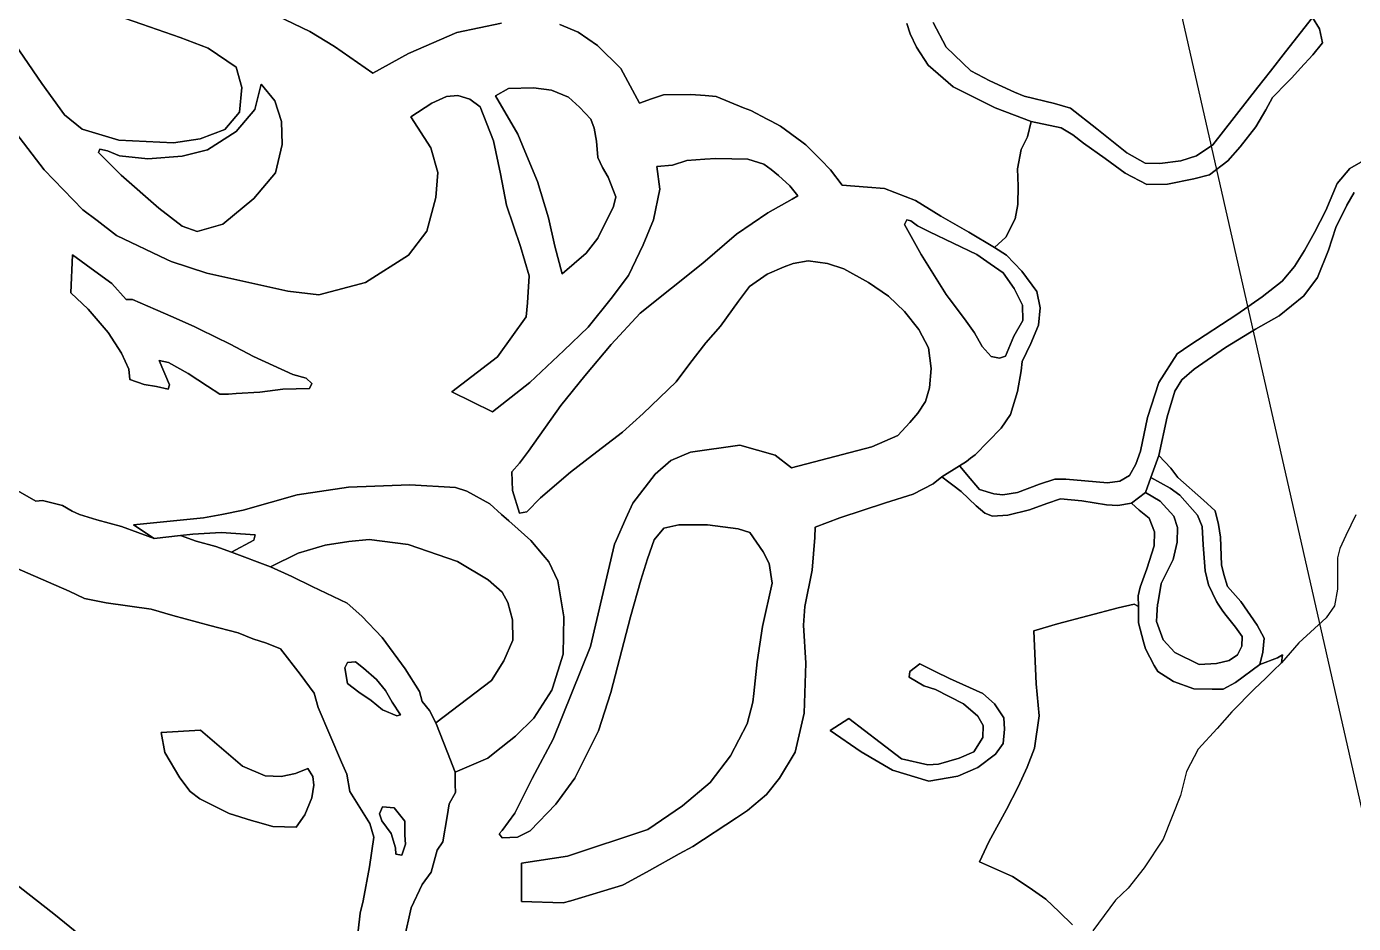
# Model space of a CAD drawing. Header units: inches. Extents: x 288635 to 1232953, y 676945 to 1655780.
# Drawn here: x 461510 to 484192, y 1046523 to 1061846 of the extents above; entities that cross this region are included whole.
import ezdxf

# ---------------------------------------------------------------- set-up
doc = ezdxf.new("R2010")
doc.units = ezdxf.units.IN
doc.header["$MEASUREMENT"] = 0
doc.layers.add('Images', color=7, linetype='Continuous')
picture_1 = doc.add_image_def('image10.jpg', size_in_pixel=(2573, 3746))
picture_2 = doc.add_image_def('image11.jpg', size_in_pixel=(2580, 3737))

msp = doc.modelspace()

# ---------------------------------------------------------------- linework, layer by layer
at = {"color": 1}
for points in [[(460376.0495, 1062911.4652), (461771.8045, 1060873.2162), (462157.8853, 1060334.7352), (462457.6059, 1060090.8947), (463087.5271, 1059902.9343), (464022.249, 1059857.2142), (464479.4499, 1059928.3344), (464901.0908, 1060085.8147), (465150.0113, 1060385.5353), (465190.6513, 1060802.0961), (465094.1311, 1061152.6168), (464616.6102, 1061477.7375), (464134.0092, 1061660.6178), (463483.054, 1061884.5132), (462902.8435, 1062084.0761), (462538.886, 1062209.2589), (461599.0842, 1062620.7397), (460984.4029, 1062930.6204), (460496.722, 1063240.501), (460227.4814, 1063489.4215), (460059.8411, 1063626.5818), (459932.8408, 1063677.3819), (459882.0407, 1063580.8617), (460376.0495, 1062911.4652)], [(464479.4499, 1059928.3344), (464022.249, 1059857.2142), (463087.5271, 1059902.9343), (462457.6059, 1060090.8947), (462157.8853, 1060334.7352), (461771.8045, 1060873.2162), (460376.0495, 1062911.4652), (459882.0407, 1063580.8617), (459932.8408, 1063677.3819), (460059.8411, 1063626.5818), (460227.4814, 1063489.4215), (460496.722, 1063240.501), (460984.4029, 1062930.6204), (461599.0842, 1062620.7397), (462538.886, 1062209.2589), (462902.8435, 1062084.0761), (463483.054, 1061884.5132), (464134.0092, 1061660.6178), (464616.6102, 1061477.7375), (465094.1311, 1061152.6168), (465190.6513, 1060802.0961), (465150.0113, 1060385.5353), (464901.0908, 1060085.8147), (464479.4499, 1059928.3344)], [(465091.8028, 1060050.2546), (464604.1218, 1059740.374), (464167.241, 1059628.6138), (463583.0398, 1059587.9737), (463100.4388, 1059638.7738), (462892.1584, 1059720.0539), (462765.1582, 1059750.534), (462739.7581, 1059694.6539), (463125.8389, 1059308.5731), (463771.0002, 1058744.692), (464167.241, 1058434.8114), (464426.3215, 1058343.3712), (464863.2024, 1058470.3714), (465396.6034, 1058907.2523), (465767.4442, 1059349.2132), (465879.2044, 1059831.8142), (465869.0444, 1060222.9749), (465752.2041, 1060578.5757), (465518.5237, 1060863.0562), (465411.8435, 1060431.2554), (465091.8028, 1060050.2546)], [(465879.2044, 1059831.8142), (465767.4442, 1059349.2132), (465396.6034, 1058907.2523), (464863.2024, 1058470.3714), (464426.3215, 1058343.3712), (464167.241, 1058434.8114), (463771.0002, 1058744.692), (463125.8389, 1059308.5731), (462739.7581, 1059694.6539), (462765.1582, 1059750.534), (462892.1584, 1059720.0539), (463100.4388, 1059638.7738), (463583.0398, 1059587.9737), (464167.241, 1059628.6138), (464604.1218, 1059740.374), (465091.8028, 1060050.2546), (465411.8435, 1060431.2554), (465518.5237, 1060863.0562), (465752.2041, 1060578.5757), (465869.0444, 1060222.9749), (465879.2044, 1059831.8142)], [(469747.1121, 1060787.9448), (469524.8617, 1060660.9445), (469905.8624, 1060006.8932), (470028.1219, 1059713.9317), (470242.4131, 1059200.4416), (470432.9135, 1058578.1404), (470540.8637, 1058095.5394), (470667.8639, 1057619.2885), (471074.2648, 1057974.8892), (471277.4652, 1058228.8897), (471544.1657, 1058768.6408), (471582.2658, 1058933.7411), (471448.9155, 1059270.2918), (471353.6653, 1059435.3921), (471277.4652, 1059606.8424), (471252.0651, 1059886.243), (471213.965, 1060108.4934), (471156.8149, 1060260.8937), (470959.9645, 1060470.4442), (470775.8142, 1060641.8945), (470483.7136, 1060756.1947), (470172.5629, 1060800.6448), (469747.1121, 1060787.9448)], [(471074.2648, 1057974.8892), (470667.8639, 1057619.2885), (470540.8637, 1058095.5394), (470432.9135, 1058578.1404), (470242.4131, 1059200.4416), (470028.1219, 1059713.9317), (469905.8624, 1060006.8932), (469524.8617, 1060660.9445), (469747.1121, 1060787.9448), (470172.5629, 1060800.6448), (470483.7136, 1060756.1947), (470775.8142, 1060641.8945), (470959.9645, 1060470.4442), (471156.8149, 1060260.8937), (471213.965, 1060108.4934), (471252.0651, 1059886.243), (471277.4652, 1059606.8424), (471353.6653, 1059435.3921), (471448.9155, 1059270.2918), (471582.2658, 1058933.7411), (471544.1657, 1058768.6408), (471277.4652, 1058228.8897), (471074.2648, 1057974.8892)], [(476799.6937, 1057948.7386), (477231.4946, 1057268.0172), (477283.001, 1057198.7178), (477283.0296, 1057198.6793), (477541.5949, 1056849.8844), (477714.0956, 1056612.6959), (477846.1758, 1056379.0154), (477998.5761, 1056211.3751), (478140.8164, 1056180.895), (478242.4166, 1056216.4551), (478384.6569, 1056556.8158), (478537.0572, 1056820.9763), (478531.9772, 1057085.1369), (478389.7369, 1057369.6174), (478201.7765, 1057638.858), (477980.3275, 1057792.3624), (477754.7356, 1057948.7386), (476941.934, 1058339.8994), (476738.7336, 1058441.4996), (476626.9734, 1058527.8597), (476555.8532, 1058543.0998), (476515.2132, 1058461.8196), (476799.6937, 1057948.7386)], [(478242.4166, 1056216.4551), (478140.8164, 1056180.895), (477998.5761, 1056211.3751), (477846.1758, 1056379.0154), (477714.0956, 1056612.6959), (477541.5949, 1056849.8844), (477283.0296, 1057198.6793), (477283.001, 1057198.7178), (477231.4946, 1057268.0172), (476799.6937, 1057948.7386), (476515.2132, 1058461.8196), (476555.8532, 1058543.0998), (476626.9734, 1058527.8597), (476738.7336, 1058441.4996), (476941.934, 1058339.8994), (477754.7356, 1057948.7386), (477980.3275, 1057792.3624), (478201.7765, 1057638.858), (478389.7369, 1057369.6174), (478531.9772, 1057085.1369), (478537.0572, 1056820.9763), (478384.6569, 1056556.8158), (478242.4166, 1056216.4551)], [(462966.4228, 1057455.9223), (463211.7449, 1057183.8401), (463323.5052, 1057183.8401), (463714.6659, 1057011.1198), (464017.0139, 1056878.2699), (464385.2273, 1056716.4792), (464475.1155, 1056672.6682), (464989.7485, 1056421.8386), (465389.5876, 1056211.3198), (466060.149, 1055901.4392), (466288.7494, 1055840.4791), (466385.2696, 1055749.0389), (466344.6295, 1055662.6787), (465888.2517, 1055648.205), (465498.8766, 1055601.008), (465095.0529, 1055578.5569), (464962.7609, 1055567.9736), (464811.9481, 1055562.6819), (464600.281, 1055700.2655), (464269.5512, 1055917.2243), (463938.8214, 1056107.7247), (463774.7794, 1056139.4747), (463951.9447, 1055723.6388), (463931.6247, 1055652.5187), (463728.4243, 1055698.2388), (463520.1439, 1055728.7189), (463276.3034, 1055815.079), (463255.9833, 1055992.8794), (463134.0631, 1056267.1999), (462905.4626, 1056617.7206), (462565.102, 1057019.0414), (462265.3814, 1057298.442), (462295.8614, 1057943.6033), (462678.2626, 1057665.4933), (462966.4228, 1057455.9223)], [(463728.4243, 1055698.2388), (463931.6247, 1055652.5187), (463951.9447, 1055723.6388), (463774.7794, 1056139.4747), (463938.8214, 1056107.7247), (464269.5512, 1055917.2243), (464600.281, 1055700.2655), (464811.9481, 1055562.6819), (464962.7609, 1055567.9736), (465095.0529, 1055578.5569), (465498.8766, 1055601.008), (465888.2517, 1055648.205), (466344.6295, 1055662.6787), (466385.2696, 1055749.0389), (466288.7494, 1055840.4791), (466060.149, 1055901.4392), (465389.5876, 1056211.3198), (464989.7485, 1056421.8386), (464475.1155, 1056672.6682), (464385.2273, 1056716.4792), (464017.0139, 1056878.2699), (463714.6659, 1057011.1198), (463323.5052, 1057183.8401), (463211.7449, 1057183.8401), (462966.4228, 1057455.9223), (462678.2626, 1057665.4933), (462295.8614, 1057943.6033), (462265.3814, 1057298.442), (462565.102, 1057019.0414), (462905.4626, 1056617.7206), (463134.0631, 1056267.1999), (463255.9833, 1055992.8794), (463276.3034, 1055815.079), (463520.1439, 1055728.7189), (463728.4243, 1055698.2388)], [(482643.9688, 1051156.8216), (482592.8396, 1050946.7998), (482175.1799, 1050638.152), (481963.0431, 1050527.3342), (481776.776, 1050523.1009), (481463.5087, 1050531.5676), (481116.3747, 1050658.5678), (481036.2926, 1050708.6191), (480845.4408, 1050827.9015), (480786.4932, 1050927.6589), (480638.0071, 1051213.1356), (480601.981, 1051335.224), (480515.2402, 1051657.6365), (480515.2402, 1051937.037), (480508.777, 1052119.9069), (480543.1729, 1052268.0738), (480656.944, 1052580.2828), (480783.9442, 1052974.5128), (480789.2359, 1053215.2841), (480699.2774, 1053448.1179), (480527.2979, 1053585.7015), (480399.0322, 1053702.627), (480637.7927, 1053885.5074), (480887.1319, 1053736.5143), (481119.9657, 1053482.5138), (481183.4658, 1053286.7217), (481178.1742, 1053038.0129), (481112.0282, 1052741.679), (480905.6528, 1052331.574), (480844.7985, 1051982.3233), (480844.6158, 1051979.3745), (480832.5905, 1051785.252), (480826.2776, 1051683.3435), (480937.4029, 1051365.8429), (481138.4866, 1051148.8841), (481556.5291, 1050947.8004), (481847.5713, 1050961.0296), (482067.1759, 1051013.9463), (482210.0512, 1051109.1965), (482284.1347, 1051257.3635), (482289.4264, 1051426.6972), (482175.6553, 1051582.8016), (482014.4813, 1051785.252), (481958.6966, 1051855.323), (481877.9647, 1051979.3745), (481850.2172, 1052022.0109), (481712.6336, 1052307.7614), (481657.071, 1052548.5327), (481622.6751, 1052990.3878), (481606.8, 1053302.5967), (481524.779, 1053495.743), (481225.7993, 1053837.0562), (481059.1114, 1053958.7647), (480730.369, 1054140.6064), (480866.3932, 1054515.4287), (481072.3406, 1054302.7237), (481188.7575, 1054138.6818), (481627.9667, 1053755.0352), (481826.4046, 1053569.8265), (481884.6131, 1053339.6385), (481916.3631, 1053122.6797), (481937.5299, 1052651.7204), (481977.2174, 1052482.3868), (482040.6217, 1052279.5773), (482265.6138, 1052022.0109), (482543.4269, 1051619.8434), (482662.4896, 1051394.9471), (482643.9688, 1051156.8216)], [(481847.5713, 1050961.0296), (481556.5291, 1050947.8004), (481138.4866, 1051148.8841), (480937.4029, 1051365.8429), (480826.2776, 1051683.3435), (480832.5905, 1051785.252), (480844.6158, 1051979.3745), (480844.7985, 1051982.3233), (480905.6528, 1052331.574), (481112.0282, 1052741.679), (481178.1742, 1053038.0129), (481183.4658, 1053286.7217), (481119.9657, 1053482.5138), (480887.1319, 1053736.5143), (480637.7927, 1053885.5074), (480730.369, 1054140.6064), (481059.1114, 1053958.7647), (481225.7993, 1053837.0562), (481524.779, 1053495.743), (481606.8, 1053302.5967), (481622.6751, 1052990.3878), (481657.071, 1052548.5327), (481712.6336, 1052307.7614), (481850.2172, 1052022.0109), (481877.9647, 1051979.3745), (481958.6966, 1051855.323), (482014.4813, 1051785.252), (482175.6553, 1051582.8016), (482289.4264, 1051426.6972), (482284.1347, 1051257.3635), (482210.0512, 1051109.1965), (482067.1759, 1051013.9463), (481847.5713, 1050961.0296)], [(469913.7953, 1053257.4747), (470132.2357, 1053064.4343), (470342.3196, 1052812.3336), (470437.0364, 1052698.6735), (470589.4367, 1052373.5529), (470696.1169, 1051758.8717), (470680.8768, 1051123.8704), (470498.5554, 1050543.3205), (470487.8365, 1050509.1892), (470183.0358, 1050031.6682), (469868.0752, 1049721.7876), (469515.6447, 1049441.359), (469395.6343, 1049345.8668), (468836.8332, 1049107.1064), (468705.9511, 1049441.359), (468506.6325, 1049950.3881), (469456.5944, 1050671.7495), (469669.9548, 1051007.0302), (469822.3551, 1051362.6309), (469817.2751, 1051708.0716), (469735.995, 1052007.7922), (469639.4748, 1052180.5125), (469400.7143, 1052393.8729), (468877.4732, 1052703.7536), (468034.1915, 1052998.3941), (467368.7102, 1053079.6743), (467018.1895, 1053049.1943), (466611.7887, 1052983.1541), (466154.5878, 1052845.9938), (465682.1468, 1052617.3934), (465011.5855, 1052866.3139), (465397.6663, 1053069.5143), (465417.9863, 1053160.9545), (464833.7851, 1053201.5946), (464351.1842, 1053171.1145), (464140.843, 1053149.0239), (463693.9055, 1053102.0854), (463340.2622, 1053333.6748), (464534.0645, 1053450.5151), (464849.6146, 1053511.7412), (465214.7859, 1053582.5953), (466134.2677, 1053846.7558), (467013.1095, 1053973.7561), (468059.5916, 1054014.3962), (468841.9132, 1053968.6761), (469034.9536, 1053907.716), (469426.1143, 1053689.2755), (469626.6237, 1053511.7412), (469753.3819, 1053399.5074), (469913.7953, 1053257.4747)], [(465397.6663, 1053069.5143), (465011.5855, 1052866.3139), (464745.5427, 1052962.6765), (464411.1087, 1053051.5767), (464140.843, 1053149.0239), (464351.1842, 1053171.1145), (464833.7851, 1053201.5946), (465417.9863, 1053160.9545), (465397.6663, 1053069.5143)], [(469456.5944, 1050671.7495), (468506.6325, 1049950.3881), (468395.7417, 1050159.5693), (468275.0914, 1050311.9696), (468224.2913, 1050483.4199), (467982.9908, 1050870.7707), (467589.2901, 1051410.5218), (467240.0394, 1051772.4725), (466992.3889, 1051994.7229), (466392.3127, 1052276.8752), (466045.1786, 1052450.4422), (465682.1468, 1052617.3934), (466154.5878, 1052845.9938), (466611.7887, 1052983.1541), (467018.1895, 1053049.1943), (467368.7102, 1053079.6743), (468034.1915, 1052998.3941), (468877.4732, 1052703.7536), (469400.7143, 1052393.8729), (469639.4748, 1052180.5125), (469735.995, 1052007.7922), (469817.2751, 1051708.0716), (469822.3551, 1051362.6309), (469669.9548, 1051007.0302), (469456.5944, 1050671.7495)], [(467592.557, 1050172.6234), (467841.4775, 1050071.0232), (467902.4376, 1050086.2632), (467760.1973, 1050304.7036), (467643.3571, 1050502.824), (467490.9568, 1050690.7844), (467267.4363, 1050883.8248), (467130.276, 1050990.505), (466993.1158, 1050980.345), (466952.4757, 1050888.9048), (466998.1958, 1050619.6643), (467191.2362, 1050472.344), (467399.5166, 1050330.1037), (467592.557, 1050172.6234)], [(467902.4376, 1050086.2632), (467841.4775, 1050071.0232), (467592.557, 1050172.6234), (467399.5166, 1050330.1037), (467191.2362, 1050472.344), (466998.1958, 1050619.6643), (466952.4757, 1050888.9048), (466993.1158, 1050980.345), (467130.276, 1050990.505), (467267.4363, 1050883.8248), (467490.9568, 1050690.7844), (467643.3571, 1050502.824), (467760.1973, 1050304.7036), (467902.4376, 1050086.2632)], [(478071.5353, 1049412.6146), (477771.8147, 1049189.0941), (477431.454, 1049036.6938), (476933.613, 1048955.4137), (476313.8517, 1049143.374), (475775.3707, 1049453.2547), (475247.0496, 1049819.0154), (475567.0902, 1050022.2158), (476098.9228, 1049616.5808), (476466.252, 1049336.4144), (476918.373, 1049229.7342), (477096.1733, 1049244.9742), (477451.774, 1049346.5744), (477700.6945, 1049453.2547), (477858.1748, 1049702.1752), (477863.2548, 1049905.3756), (477771.8147, 1050062.8559), (477522.8942, 1050276.2163), (477045.3732, 1050520.0568), (476847.2528, 1050581.0169), (476598.3323, 1050728.3372), (476611.1258, 1050825.9922), (476781.2127, 1050956.9377), (477041.3939, 1050826.8471), (477289.0895, 1050705.9429), (477858.1748, 1050448.9367), (478056.2952, 1050276.2163), (478213.7755, 1050037.4558), (478223.9356, 1049844.4154), (478203.6155, 1049595.4949), (478071.5353, 1049412.6146)], [(477041.3939, 1050826.8471), (476781.2127, 1050956.9377), (476611.1258, 1050825.9922), (476598.3323, 1050728.3372), (476847.2528, 1050581.0169), (477045.3732, 1050520.0568), (477522.8942, 1050276.2163), (477771.8147, 1050062.8559), (477863.2548, 1049905.3756), (477858.1748, 1049702.1752), (477700.6945, 1049453.2547), (477451.774, 1049346.5744), (477096.1733, 1049244.9742), (476918.373, 1049229.7342), (476466.252, 1049336.4144), (476098.9228, 1049616.5808), (475567.0902, 1050022.2158), (475247.0496, 1049819.0154), (475775.3707, 1049453.2547), (476313.8517, 1049143.374), (476933.613, 1048955.4137), (477431.454, 1049036.6938), (477771.8147, 1049189.0941), (478071.5353, 1049412.6146), (478203.6155, 1049595.4949), (478223.9356, 1049844.4154), (478213.7755, 1050037.4558), (478056.2952, 1050276.2163), (477858.1748, 1050448.9367), (477289.0895, 1050705.9429), (477041.3939, 1050826.8471)], [(465591.3522, 1049045.3684), (465860.5928, 1049035.2083), (466109.5133, 1049086.0084), (466317.7937, 1049172.3686), (466404.1539, 1049035.2083), (466419.3939, 1048882.808), (466388.9138, 1048669.4476), (466266.9936, 1048379.887), (466119.6733, 1048166.5266), (465718.3525, 1048181.7666), (465414.9492, 1048266.0453), (465352.5918, 1048283.3668), (464971.591, 1048400.2071), (464473.75, 1048649.1276), (464306.1097, 1048776.1278), (464128.3093, 1049009.8083), (463874.3088, 1049441.6092), (463813.3487, 1049787.0499), (464483.91, 1049822.6099), (465200.1915, 1049207.9287), (465591.3522, 1049045.3684)], [(465718.3525, 1048181.7666), (466119.6733, 1048166.5266), (466266.9936, 1048379.887), (466388.9138, 1048669.4476), (466419.3939, 1048882.808), (466404.1539, 1049035.2083), (466317.7937, 1049172.3686), (466109.5133, 1049086.0084), (465860.5928, 1049035.2083), (465591.3522, 1049045.3684), (465200.1915, 1049207.9287), (464483.91, 1049822.6099), (463813.3487, 1049787.0499), (463874.3088, 1049441.6092), (464128.3093, 1049009.8083), (464306.1097, 1048776.1278), (464473.75, 1048649.1276), (464971.591, 1048400.2071), (465352.5918, 1048283.3668), (465414.9492, 1048266.0453), (465718.3525, 1048181.7666)], [(467821.1574, 1047703.7384), (467922.7576, 1047688.4984), (467988.7978, 1047876.4588), (467978.6377, 1048028.8591), (467978.6377, 1048272.6996), (467795.7574, 1048496.22), (467592.557, 1048516.5401), (467541.7569, 1048394.6198), (467582.397, 1048277.7796), (467739.8773, 1048059.3392), (467817.5426, 1047816.5226), (467821.1574, 1047703.7384)], [(467988.7978, 1047876.4588), (467922.7576, 1047688.4984), (467821.1574, 1047703.7384), (467817.5426, 1047816.5226), (467739.8773, 1048059.3392), (467582.397, 1048277.7796), (467541.7569, 1048394.6198), (467592.557, 1048516.5401), (467795.7574, 1048496.22), (467978.6377, 1048272.6996), (467978.6377, 1048028.8591), (467988.7978, 1047876.4588)], [(462174.5528, 1045757.8832), (461890.0722, 1045580.0828), (461681.7918, 1045732.4831), (461389.8834, 1045971.55), (461034.6398, 1046236.7079), (460900.5362, 1046336.8043), (460659.173, 1046516.9606), (460586.9967, 1046556.1856), (460620.8453, 1046808.4038), (460627.6368, 1047003.2265), (460602.2367, 1047328.3472), (460576.8367, 1047597.5877), (460551.4366, 1047760.148), (460544.6633, 1047844.3915), (460673.7802, 1047736.4413), (461015.8896, 1047461.5178), (461267.4, 1047240.004), (461978.6014, 1046687.5529), (462339.3231, 1046390.488), (462596.1936, 1046128.7239), (462433.6333, 1045950.9236), (462174.5528, 1045757.8832)]]:
    msp.add_lwpolyline(points, close=True, dxfattribs=at)
for points in [[(465795.2256, 1062026.7288), (466349.6557, 1061763.6574), (466776.3765, 1061504.5768), (467431.5024, 1061052.0912), (468041.1036, 1061387.3719), (468864.0652, 1061742.9726), (469626.0667, 1061905.5329)], [(469626.0667, 1061905.5329), (468864.0652, 1061742.9726), (468041.1036, 1061387.3719), (467431.5024, 1061052.0912), (466776.3765, 1061504.5768), (466349.6557, 1061763.6574), (465795.2256, 1062026.7288)], [(477007.8939, 1061913.067), (477230.1443, 1061495.0245), (477653.4785, 1061087.5653), (477976.2708, 1060918.2316), (478399.605, 1060722.4396), (478563.647, 1060653.6478), (479082.2314, 1060531.9392), (479357.3986, 1060452.564), (479807.1912, 1060098.0217), (480315.1922, 1059690.5625), (480632.6928, 1059510.6455), (480632.6928, 1059510.6455), (480881.4016, 1059505.3538), (481241.2357, 1059552.9789), (481505.8196, 1059637.6457), (481786.2785, 1059822.8545), (482555.9926, 1060807.7061), (482773.6512, 1061086.201), (483029.7889, 1061413.9299), (483490.1985, 1062003.0255), (483611.9071, 1061807.2334), (483664.8239, 1061569.1079), (483495.4902, 1061362.7325), (483287.4868, 1061136.3759), (483135.6562, 1060971.1484), (483061.9399, 1060895.0541), (482807.5722, 1060632.4811), (482696.4469, 1060420.814), (482521.8216, 1060135.0634), (482257.2377, 1059791.1044), (482045.5706, 1059552.9789), (481728.07, 1059314.8534), (481463.4861, 1059246.0616), (481013.6936, 1059150.8114), (480659.1512, 1059145.5198), (480288.7338, 1059341.3118), (479950.0664, 1059590.0207), (479574.3574, 1059854.6045), (479394.4403, 1059997.4798), (479193.3566, 1060113.8967), (478680.0639, 1060225.0219), (478394.8681, 1060333.1996), (478066.2293, 1060457.8557), (477690.335, 1060645.8029), (477346.5612, 1060817.6898), (476923.2271, 1061188.1072), (476722.1433, 1061495.0245), (476616.3098, 1061722.5666), (476558.0327, 1061897.3979)], [(484554.4805, 1059666.559), (484127.7597, 1059422.7185), (483914.3993, 1059163.638), (483721.3589, 1058701.357), (483523.2385, 1058325.4363), (483355.5981, 1058020.6357), (483182.8778, 1057746.3151), (482974.5974, 1057497.3946), (482629.1567, 1057228.1541), (482197.3558, 1056928.4335), (481394.7142, 1056400.1124), (481176.2738, 1056252.7921), (480866.3932, 1055765.1112), (480668.2728, 1055165.67), (480551.4325, 1054591.6288), (480470.1524, 1054368.1084), (480363.4722, 1054175.068), (480195.8318, 1054078.5478), (479987.5514, 1054048.0677), (479601.4706, 1054083.6278), (479276.35, 1054114.1079), (479088.3896, 1054114.1079), (478824.2291, 1054027.7477), (478448.3083, 1053885.5074), (478199.3878, 1053844.8673), (478041.9075, 1053860.1074), (477798.067, 1053936.3075), (477575.7085, 1054199.0949), (477495.3117, 1054294.1093), (477462.7864, 1054332.5483), (477457.0028, 1054341.963), (477574.1027, 1054415.2794), (477647.4391, 1054469.7836), (477725.3665, 1054527.6999), (478169.8674, 1054982.7841), (478328.6177, 1055215.6179), (478450.3262, 1055612.4937), (478513.8264, 1055961.7444), (478529.7014, 1056125.7864), (478677.8684, 1056432.7037), (478810.1603, 1056744.9126), (478836.6187, 1057041.2466), (478778.4102, 1057321.7055), (478524.4097, 1057665.6645), (478259.8259, 1057940.8317), (478052.8207, 1058071.8477), (478246.6226, 1058244.7044), (478410.6646, 1058562.205), (478452.998, 1058805.6222), (478458.2897, 1059117.8311), (478447.7064, 1059414.1651), (478511.2065, 1059747.5407), (478617.04, 1059959.2078), (478680.0639, 1060225.0219), (479193.3566, 1060113.8967), (479394.4403, 1059997.4798), (479574.3574, 1059854.6045), (479950.0664, 1059590.0207), (480288.7338, 1059341.3118), (480659.1512, 1059145.5198), (481013.6936, 1059150.8114), (481463.4861, 1059246.0616), (481728.07, 1059314.8534), (482045.5706, 1059552.9789), (482257.2377, 1059791.1044), (482521.8216, 1060135.0634), (482696.4469, 1060420.814), (482807.5722, 1060632.4811), (483061.9399, 1060895.0541), (483135.6562, 1060971.1484), (483287.4868, 1061136.3759), (483495.4902, 1061362.7325), (483664.8239, 1061569.1079), (483611.9071, 1061807.2334), (483490.1985, 1062003.0255), (483029.7889, 1061413.9299), (482773.6512, 1061086.201), (482555.9926, 1060807.7061), (481786.2785, 1059822.8545), (481505.8196, 1059637.6457), (481241.2357, 1059552.9789), (480881.4016, 1059505.3538), (480632.6928, 1059510.6455), (480315.1922, 1059690.5625), (479807.1912, 1060098.0217), (479357.3986, 1060452.564), (479082.2314, 1060531.9392), (478563.647, 1060653.6478), (478399.605, 1060722.4396), (477976.2708, 1060918.2316), (477653.4785, 1061087.5653), (477230.1443, 1061495.0245), (477007.8939, 1061913.067)], [(470626.8287, 1061880.1329), (470936.7094, 1061748.0526), (471266.91, 1061524.5322), (471668.2308, 1061128.2914), (471989.7708, 1060536.4746), (472194.8173, 1060608.374), (472397.2299, 1060679.3499), (472862.6298, 1060684.1479), (473111.939, 1060668.0868), (473296.8151, 1060652.8915), (473766.6437, 1060456.7202), (473889.4829, 1060409.4743), (474169.9494, 1060263.3981), (474236.0878, 1060228.951), (474397.4839, 1060144.8905), (474762.6978, 1059877.6608), (474831.4015, 1059827.3898), (475086.1536, 1059566.1883), (475249.444, 1059398.764), (475449.9452, 1059136.7507), (475885.3951, 1059099.2927), (476174.905, 1059078.5423), (476704.0728, 1058872.1669), (477137.2451, 1058605.5993), (477616.9621, 1058332.3308), (478052.8207, 1058071.8477), (478259.8259, 1057940.8317), (478524.4097, 1057665.6645), (478778.4102, 1057321.7055), (478836.6187, 1057041.2466), (478810.1603, 1056744.9126), (478677.8684, 1056432.7037), (478529.7014, 1056125.7864), (478513.8264, 1055961.7444), (478450.3262, 1055612.4937), (478328.6177, 1055215.6179), (478169.8674, 1054982.7841), (477725.3665, 1054527.6999), (477647.4391, 1054469.7836), (477574.1027, 1054415.2794), (477457.0028, 1054341.963), (477157.9857, 1054154.7479), (477005.6984, 1054035.5739), (476667.031, 1053855.6569), (476190.7801, 1053707.4899), (475412.9035, 1053453.4894), (474989.5693, 1053294.7391), (474985.9456, 1053116.7249), (474940.2255, 1052557.9238), (474813.2252, 1051938.1625), (474792.9052, 1051618.1219), (474828.4652, 1050967.8806), (474803.0652, 1050114.4389), (474715.0353, 1049742.4416), (474645.5849, 1049448.9575), (474381.4244, 1049001.9166), (474157.9039, 1048727.5961), (473832.7833, 1048453.2755), (473643.6934, 1048328.9284), (472898.0614, 1047838.5943), (472665.7913, 1047710.6489), (472156.2795, 1047429.9856), (471728.4935, 1047194.3408), (471699.179, 1047178.193), (471377.6178, 1047080.2556), (470811.7078, 1046907.8972), (470681.2642, 1046873.9921), (469971.9755, 1046898.7924), (469971.9755, 1047554.1137), (470759.3771, 1047670.954), (472130.9799, 1048128.1549), (472720.261, 1048534.5557), (473192.702, 1048930.7965), (473543.2227, 1049387.9974), (473827.7032, 1049931.5585), (473924.2234, 1050302.3992), (473940.7119, 1050451.8946), (474000.4236, 1050993.2806), (474091.8638, 1051597.8018), (474254.4241, 1052334.4033), (474203.624, 1052669.684), (474102.0238, 1052872.8844), (473873.4233, 1053203.085), (473675.3029, 1053264.0452), (473146.9819, 1053335.1653), (472659.3009, 1053330.0853), (472405.3004, 1053274.2052), (472237.6601, 1053076.0848), (472125.8998, 1052750.9641), (472009.0596, 1052390.2834), (471831.2593, 1051760.3622), (471495.9786, 1050470.0396), (471287.6982, 1049814.7183), (470881.2974, 1049006.9967), (470556.1767, 1048559.9558), (470119.2958, 1048102.7548), (469900.8554, 1047996.0746), (469638.3596, 1047984.3027), (469585.8948, 1048051.9547), (469641.7749, 1048112.9149), (469855.1353, 1048407.5555), (470154.8559, 1048996.8366), (470510.4566, 1049672.478), (471150.5379, 1051252.3611), (471562.0187, 1053004.9646), (471588.9209, 1053065.3844), (471756.5031, 1053441.7574), (471871.8993, 1053700.926), (472252.9001, 1054198.767), (472522.1406, 1054432.4475), (472857.4213, 1054574.6878), (473700.703, 1054696.608), (474305.2242, 1054523.8877), (474587.4019, 1054305.4494), (475957.9463, 1054665.2835), (476402.4472, 1054861.0755), (476606.1613, 1055078.4572), (476746.4062, 1055242.0763), (476873.4064, 1055437.8684), (476942.1982, 1055675.9938), (476973.9483, 1056004.0778), (476926.3232, 1056358.6202), (476762.2812, 1056670.8292), (476518.8641, 1056977.7464), (476243.6968, 1057237.0386), (475899.7378, 1057475.1641), (475481.6953, 1057707.9979), (475201.2364, 1057797.9564), (474867.8608, 1057845.5815), (474613.8602, 1057797.9564), (474460.4016, 1057739.748), (474169.3594, 1057612.7477), (473867.7338, 1057406.3723), (473677.2334, 1057152.3718), (473370.3161, 1056729.0376), (473121.6073, 1056443.287), (472846.44, 1056088.7447), (472613.6062, 1055776.5357), (472047.3968, 1055236.7846), (471698.1461, 1054913.9923), (471184.8534, 1054522.4082), (470809.1443, 1054231.3659), (470295.8516, 1053792.1567), (470060.4635, 1053553.5347), (469936.0176, 1053532.8645), (469814.309, 1053919.157), (469803.7256, 1054236.6576), (469936.0176, 1054384.8246), (470089.4762, 1054591.2), (470645.1023, 1055374.3682), (471052.5615, 1055877.0776), (471502.354, 1056411.537), (471999.7717, 1056951.288), (473068.6905, 1057803.2481), (473645.4833, 1058300.6657), (474179.9427, 1058660.4998), (474597.9852, 1058898.6253), (474695.905, 1058954.5794), (474556.2342, 1059123.5968), (474365.7339, 1059303.5138), (474236.0878, 1059400.7484), (474111.7334, 1059494.0142), (473836.5661, 1059578.681), (473291.5234, 1059589.2644), (473104.375, 1059577.3187), (472794.1057, 1059557.5143), (472550.6886, 1059478.1391), (472280.813, 1059456.9724), (472333.7122, 1059065.8072), (472227.0319, 1058542.5662), (472049.2316, 1058115.8453), (471800.3111, 1057592.6043), (471505.6705, 1057201.4435), (471109.4297, 1056708.6825), (470692.8689, 1056312.4417), (470113.7477, 1055763.8006), (469473.6664, 1055260.8796), (468777.705, 1055606.3203), (469560.0266, 1056205.7615), (470052.7876, 1056886.4829), (470073.1076, 1057125.2434), (470098.5077, 1057587.5243), (469951.1874, 1058090.4453), (469712.4269, 1058796.5667), (469608.808, 1059328.7911), (469488.9065, 1059893.8489), (469265.386, 1060472.9701), (469087.5857, 1060605.0503), (468879.3053, 1060666.0104), (468686.2649, 1060650.7704), (468437.3444, 1060539.0102), (468076.6636, 1060305.3297), (468422.2998, 1059772.2934), (468539.14, 1059350.6525), (468503.58, 1058923.9317), (468351.1797, 1058349.8905), (468041.299, 1057938.4097), (467304.6976, 1057471.0488), (466507.136, 1057262.7684), (465978.8149, 1057323.7285), (464591.9721, 1057633.6091), (463982.3709, 1057831.7295), (463906.1252, 1057868.1948), (463047.6491, 1058278.7704), (462718.2202, 1058529.4862), (462473.6079, 1058715.6513), (461813.2066, 1059396.3726), (461041.045, 1060397.1346)], [(476558.0327, 1061897.3979), (476616.3098, 1061722.5666), (476722.1433, 1061495.0245), (476923.2271, 1061188.1072), (477346.5612, 1060817.6898), (477690.335, 1060645.8029), (478066.2293, 1060457.8557), (478394.8681, 1060333.1996), (478680.0639, 1060225.0219), (478617.04, 1059959.2078), (478511.2065, 1059747.5407), (478447.7064, 1059414.1651), (478458.2897, 1059117.8311), (478452.998, 1058805.6222), (478410.6646, 1058562.205), (478246.6226, 1058244.7044), (478052.8207, 1058071.8477), (477616.9621, 1058332.3308), (477137.2451, 1058605.5993), (476704.0728, 1058872.1669), (476174.905, 1059078.5423), (475885.3951, 1059099.2927), (475449.9452, 1059136.7507), (475249.444, 1059398.764), (475086.1536, 1059566.1883), (474831.4015, 1059827.3898), (474762.6978, 1059877.6608), (474397.4839, 1060144.8905), (474236.0878, 1060228.951), (474169.9494, 1060263.3981), (473889.4829, 1060409.4743), (473766.6437, 1060456.7202), (473296.8151, 1060652.8915), (473111.939, 1060668.0868), (472862.6298, 1060684.1479), (472397.2299, 1060679.3499), (472194.8173, 1060608.374), (471989.7708, 1060536.4746), (471668.2308, 1061128.2914), (471266.91, 1061524.5322), (470936.7094, 1061748.0526), (470626.8287, 1061880.1329)], [(461041.045, 1060397.1346), (461813.2066, 1059396.3726), (462473.6079, 1058715.6513), (462718.2202, 1058529.4862), (463047.6491, 1058278.7704), (463906.1252, 1057868.1948), (463982.3709, 1057831.7295), (464591.9721, 1057633.6091), (465978.8149, 1057323.7285), (466507.136, 1057262.7684), (467304.6976, 1057471.0488), (468041.299, 1057938.4097), (468351.1797, 1058349.8905), (468503.58, 1058923.9317), (468539.14, 1059350.6525), (468422.2998, 1059772.2934), (468076.6636, 1060305.3297), (468437.3444, 1060539.0102), (468686.2649, 1060650.7704), (468879.3053, 1060666.0104), (469087.5857, 1060605.0503), (469265.386, 1060472.9701), (469488.9065, 1059893.8489), (469608.808, 1059328.7911), (469712.4269, 1058796.5667), (469951.1874, 1058090.4453), (470098.5077, 1057587.5243), (470073.1076, 1057125.2434), (470052.7876, 1056886.4829), (469560.0266, 1056205.7615), (468777.705, 1055606.3203), (469473.6664, 1055260.8796), (470113.7477, 1055763.8006), (470692.8689, 1056312.4417), (471109.4297, 1056708.6825), (471505.6705, 1057201.4435), (471800.3111, 1057592.6043), (472049.2316, 1058115.8453), (472227.0319, 1058542.5662), (472333.7122, 1059065.8072), (472280.813, 1059456.9724), (472550.6886, 1059478.1391), (472794.1057, 1059557.5143), (473104.375, 1059577.3187), (473291.5234, 1059589.2644), (473836.5661, 1059578.681), (474111.7334, 1059494.0142), (474236.0878, 1059400.7484), (474365.7339, 1059303.5138), (474556.2342, 1059123.5968), (474695.905, 1058954.5794), (474597.9852, 1058898.6253), (474179.9427, 1058660.4998), (473645.4833, 1058300.6657), (473068.6905, 1057803.2481), (471999.7717, 1056951.288), (471502.354, 1056411.537), (471052.5615, 1055877.0776), (470645.1023, 1055374.3682), (470089.4762, 1054591.2), (469936.0176, 1054384.8246), (469803.7256, 1054236.6576), (469814.309, 1053919.157), (469936.0176, 1053532.8645), (470060.4635, 1053553.5347), (470295.8516, 1053792.1567), (470809.1443, 1054231.3659), (471184.8534, 1054522.4082), (471698.1461, 1054913.9923), (472047.3968, 1055236.7846), (472613.6062, 1055776.5357), (472846.44, 1056088.7447), (473121.6073, 1056443.287), (473370.3161, 1056729.0376), (473677.2334, 1057152.3718), (473867.7338, 1057406.3723), (474169.3594, 1057612.7477), (474460.4016, 1057739.748), (474613.8602, 1057797.9564), (474867.8608, 1057845.5815), (475201.2364, 1057797.9564), (475481.6953, 1057707.9979), (475899.7378, 1057475.1641), (476243.6968, 1057237.0386), (476518.8641, 1056977.7464), (476762.2812, 1056670.8292), (476926.3232, 1056358.6202), (476973.9483, 1056004.0778), (476942.1982, 1055675.9938), (476873.4064, 1055437.8684), (476746.4062, 1055242.0763), (476606.1613, 1055078.4572), (476402.4472, 1054861.0755), (475957.9463, 1054665.2835), (474587.4019, 1054305.4494), (474305.2242, 1054523.8877), (473700.703, 1054696.608), (472857.4213, 1054574.6878), (472522.1406, 1054432.4475), (472252.9001, 1054198.767), (471871.8993, 1053700.926), (471756.5031, 1053441.7574), (471588.9209, 1053065.3844), (471562.0187, 1053004.9646), (471150.5379, 1051252.3611), (470510.4566, 1049672.478), (470154.8559, 1048996.8366), (469855.1353, 1048407.5555), (469641.7749, 1048112.9149), (469585.8948, 1048051.9547), (469638.3596, 1047984.3027), (469900.8554, 1047996.0746), (470119.2958, 1048102.7548), (470556.1767, 1048559.9558), (470881.2974, 1049006.9967), (471287.6982, 1049814.7183), (471495.9786, 1050470.0396), (471831.2593, 1051760.3622), (472009.0596, 1052390.2834), (472125.8998, 1052750.9641), (472237.6601, 1053076.0848), (472405.3004, 1053274.2052), (472659.3009, 1053330.0853), (473146.9819, 1053335.1653), (473675.3029, 1053264.0452), (473873.4233, 1053203.085), (474102.0238, 1052872.8844), (474203.624, 1052669.684), (474254.4241, 1052334.4033), (474091.8638, 1051597.8018), (474000.4236, 1050993.2806), (473940.7119, 1050451.8946), (473924.2234, 1050302.3992), (473827.7032, 1049931.5585), (473543.2227, 1049387.9974), (473192.702, 1048930.7965), (472720.261, 1048534.5557), (472130.9799, 1048128.1549), (470759.3771, 1047670.954), (469971.9755, 1047554.1137), (469971.9755, 1046898.7924), (470681.2642, 1046873.9921), (470811.7078, 1046907.8972), (471377.6178, 1047080.2556), (471699.179, 1047178.193), (471728.4935, 1047194.3408), (472156.2795, 1047429.9856), (472665.7913, 1047710.6489), (472898.0614, 1047838.5943), (473643.6934, 1048328.9284), (473832.7833, 1048453.2755), (474157.9039, 1048727.5961), (474381.4244, 1049001.9166), (474645.5849, 1049448.9575), (474715.0353, 1049742.4416), (474803.0652, 1050114.4389), (474828.4652, 1050967.8806), (474792.9052, 1051618.1219), (474813.2252, 1051938.1625), (474940.2255, 1052557.9238), (474985.9456, 1053116.7249), (474989.5693, 1053294.7391), (475412.9035, 1053453.4894), (476190.7801, 1053707.4899), (476667.031, 1053855.6569), (477005.6984, 1054035.5739), (477157.9857, 1054154.7479), (477274.6822, 1054063.5788), (477344.6308, 1054008.9315), (477483.1064, 1053900.7474), (477742.1869, 1053656.907), (477889.5072, 1053529.9067), (478021.5875, 1053479.1066), (478280.668, 1053499.4266), (478651.5087, 1053590.8668), (478951.2293, 1053697.547), (479184.9098, 1053778.8272), (479550.6705, 1053743.2671), (479972.3114, 1053672.147), (480165.3518, 1053661.987), (480399.0322, 1053702.627), (480527.2979, 1053585.7015), (480699.2774, 1053448.1179), (480789.2359, 1053215.2841), (480783.9442, 1052974.5128), (480656.944, 1052580.2828), (480543.1729, 1052268.0738), (480508.777, 1052119.9069), (480515.2402, 1051937.037), (480443.2733, 1051979.3705), (480168.1061, 1051915.8703), (479130.9374, 1051640.7031), (478728.7699, 1051522.1695), (478770.132, 1050616.5992), (478820.9321, 1050070.4981), (478738.3819, 1049518.047), (478611.1228, 1049193.7417), (478460.4986, 1048858.832), (478258.262, 1048471.343), (477957.3304, 1047917.8438), (477798.58, 1047574.9431), (478363.7312, 1047327.2926), (478444.7208, 1047272.3996), (478705.9453, 1047095.3474), (478935.2323, 1046939.9418), (479162.3909, 1046719.1821), (479386.0832, 1046501.7909)], [(484203.9598, 1059011.2377), (484076.9596, 1058792.7972), (483888.9992, 1058411.7965), (483767.079, 1058025.7157), (483579.1186, 1057558.3548), (483340.3581, 1057243.3941), (482923.7973, 1056903.0334), (482517.3965, 1056674.433), (482004.3154, 1056364.5524), (481465.8344, 1055993.7116), (481257.5539, 1055810.8313), (481135.6337, 1055617.7909), (481008.6334, 1055175.83), (480866.3932, 1054515.4287), (480730.369, 1054140.6064), (480637.7927, 1053885.5074), (480399.0322, 1053702.627), (480165.3518, 1053661.987), (479972.3114, 1053672.147), (479550.6705, 1053743.2671), (479184.9098, 1053778.8272), (478951.2293, 1053697.547), (478651.5087, 1053590.8668), (478280.668, 1053499.4266), (478021.5875, 1053479.1066), (477889.5072, 1053529.9067), (477742.1869, 1053656.907), (477483.1064, 1053900.7474), (477344.6308, 1054008.9315), (477274.6822, 1054063.5788), (477157.9857, 1054154.7479), (477457.0028, 1054341.963), (477462.7864, 1054332.5483), (477495.3117, 1054294.1093), (477575.7085, 1054199.0949), (477798.067, 1053936.3075), (478041.9075, 1053860.1074), (478199.3878, 1053844.8673), (478448.3083, 1053885.5074), (478824.2291, 1054027.7477), (479088.3896, 1054114.1079), (479276.35, 1054114.1079), (479601.4706, 1054083.6278), (479987.5514, 1054048.0677), (480195.8318, 1054078.5478), (480363.4722, 1054175.068), (480470.1524, 1054368.1084), (480551.4325, 1054591.6288), (480668.2728, 1055165.67), (480866.3932, 1055765.1112), (481176.2738, 1056252.7921), (481394.7142, 1056400.1124), (482197.3558, 1056928.4335), (482629.1567, 1057228.1541), (482974.5974, 1057497.3946), (483182.8778, 1057746.3151), (483355.5981, 1058020.6357), (483523.2385, 1058325.4363), (483721.3589, 1058701.357), (483914.3993, 1059163.638), (484127.7597, 1059422.7185), (484554.4805, 1059666.559)], [(484231.596, 1053501.2667), (484062.2624, 1053152.016), (483956.4288, 1052929.7656), (483919.3871, 1052771.0153), (483919.3871, 1052231.2642), (483866.4703, 1051950.8053), (483723.595, 1051744.4299), (483257.9274, 1051315.804), (482961.278, 1050976.98), (482976.4914, 1051114.5597), (482891.2902, 1051061.1001), (482592.8396, 1050946.7998), (482643.9688, 1051156.8216), (482662.4896, 1051394.9471), (482543.4269, 1051619.8434), (482265.6138, 1052022.0109), (482040.6217, 1052279.5773), (481977.2174, 1052482.3868), (481937.5299, 1052651.7204), (481916.3631, 1053122.6797), (481884.6131, 1053339.6385), (481826.4046, 1053569.8265), (481627.9667, 1053755.0352), (481188.7575, 1054138.6818), (481072.3406, 1054302.7237), (480866.3932, 1054515.4287), (481008.6334, 1055175.83), (481135.6337, 1055617.7909), (481257.5539, 1055810.8313), (481465.8344, 1055993.7116), (482004.3154, 1056364.5524), (482517.3965, 1056674.433), (482923.7973, 1056903.0334), (483340.3581, 1057243.3941), (483579.1186, 1057558.3548), (483767.079, 1058025.7157), (483888.9992, 1058411.7965), (484076.9596, 1058792.7972), (484203.9598, 1059011.2377)], [(467963.9408, 1046254.3115), (468084.5911, 1046787.7125), (468275.0914, 1047187.7633), (468427.4917, 1047397.3138), (468529.0919, 1047771.9645), (468624.3421, 1047918.0148), (468700.5423, 1048349.8157), (468732.2923, 1048565.7161), (468840.2426, 1048762.5665), (468833.8926, 1048895.9167), (468836.8332, 1049107.1064), (469395.6343, 1049345.8668), (469515.6447, 1049441.359), (469868.0752, 1049721.7876), (470183.0358, 1050031.6682), (470487.8365, 1050509.1892), (470498.5554, 1050543.3205), (470680.8768, 1051123.8704), (470696.1169, 1051758.8717), (470589.4367, 1052373.5529), (470437.0364, 1052698.6735), (470342.3196, 1052812.3336), (470132.2357, 1053064.4343), (469913.7953, 1053257.4747), (469753.3819, 1053399.5074), (469626.6237, 1053511.7412), (469426.1143, 1053689.2755), (469034.9536, 1053907.716), (468841.9132, 1053968.6761), (468059.5916, 1054014.3962), (467013.1095, 1053973.7561), (466134.2677, 1053846.7558), (465214.7859, 1053582.5953), (464849.6146, 1053511.7412), (464534.0645, 1053450.5151), (463340.2622, 1053333.6748), (463693.9055, 1053102.0854), (463132.6395, 1053306.371), (462713.5386, 1053420.6712), (462415.088, 1053509.5714), (462288.0878, 1053566.7215), (462122.9875, 1053661.9717), (461780.0868, 1053750.8719), (461665.7865, 1053738.1719), (461360.9859, 1053915.9722)], [(461176.8356, 1052658.6697), (462237.2877, 1052201.4688), (462497.6382, 1052074.4685), (462872.289, 1051998.2684), (463640.6405, 1051891.6411), (464008.9412, 1051781.5742), (464643.9425, 1051612.2405), (465126.5435, 1051485.2403), (465380.544, 1051387.8734), (465613.3778, 1051311.6732), (465850.4449, 1051214.3064), (466185.9373, 1050781.8705), (466427.2377, 1050458.0199), (466497.0879, 1050210.3694), (466890.7887, 1049276.9175), (466986.0389, 1049073.7171), (467036.839, 1048775.2665), (467379.7396, 1048229.1654), (467443.2398, 1047994.2149), (467373.3896, 1047492.5639), (467265.4394, 1046908.3628), (467214.6393, 1046698.8124), (467177.7638, 1046398.5403)], [(479386.0832, 1046501.7909), (479162.3909, 1046719.1821), (478935.2323, 1046939.9418), (478705.9453, 1047095.3474), (478444.7208, 1047272.3996), (478363.7312, 1047327.2926), (477798.58, 1047574.9431), (477957.3304, 1047917.8438), (478258.262, 1048471.343), (478460.4986, 1048858.832), (478611.1228, 1049193.7417), (478738.3819, 1049518.047), (478820.9321, 1050070.4981), (478770.132, 1050616.5992), (478728.7699, 1051522.1695), (479130.9374, 1051640.7031), (480168.1061, 1051915.8703), (480443.2733, 1051979.3705), (480515.2402, 1051937.037), (480515.2402, 1051657.6365), (480601.981, 1051335.224), (480638.0071, 1051213.1356), (480786.4932, 1050927.6589), (480845.4408, 1050827.9015), (481036.2926, 1050708.6191), (481116.3747, 1050658.5678), (481463.5087, 1050531.5676), (481463.5087, 1050531.5676), (481776.776, 1050523.1009), (481963.0431, 1050527.3342), (482175.1799, 1050638.152), (482592.8396, 1050946.7998), (482891.2902, 1051061.1001), (482976.4914, 1051114.5597), (482961.278, 1050976.98), (482821.5777, 1050840.4548), (482688.2274, 1050707.1045), (482497.727, 1050532.4791), (482110.3763, 1050135.6034), (481864.3662, 1049852.0576), (481539.2455, 1049501.5369), (481336.0451, 1049120.5362), (481234.4449, 1048709.0554), (480939.8043, 1047962.2939), (480614.6837, 1047474.6129), (480340.3631, 1047124.0922), (480121.9227, 1046920.8918), (479735.8419, 1046397.6507)], [(462339.3231, 1046390.488), (461978.6014, 1046687.5529), (461267.4, 1047240.004)]]:
    msp.add_lwpolyline(points, dxfattribs=at)
at = {"color": 1, "ltscale": 3}
for points in [[(461360.9859, 1053915.9722), (461665.7865, 1053738.1719), (461780.0868, 1053750.8719), (462122.9875, 1053661.9717), (462288.0878, 1053566.7215), (462415.088, 1053509.5714), (462713.5386, 1053420.6712), (463132.6395, 1053306.371), (463693.9055, 1053102.0854), (464140.843, 1053149.0239), (464411.1087, 1053051.5767), (464745.5427, 1052962.6765), (465011.5855, 1052866.3139), (465682.1468, 1052617.3934), (466045.1786, 1052450.4422), (466392.3127, 1052276.8752), (466992.3889, 1051994.7229), (467240.0394, 1051772.4725), (467589.2901, 1051410.5218), (467982.9908, 1050870.7707), (468224.2913, 1050483.4199), (468275.0914, 1050311.9696), (468395.7417, 1050159.5693), (468506.6325, 1049950.3881), (468705.9511, 1049441.359), (468836.8332, 1049107.1064), (468833.8926, 1048895.9167), (468840.2426, 1048762.5665), (468732.2923, 1048565.7161), (468700.5423, 1048349.8157), (468624.3421, 1047918.0148), (468529.0919, 1047771.9645), (468427.4917, 1047397.3138), (468275.0914, 1047187.7633), (468084.5911, 1046787.7125), (467963.9408, 1046254.3115)], [(467177.7638, 1046398.5403), (467214.6393, 1046698.8124), (467265.4394, 1046908.3628), (467373.3896, 1047492.5639), (467443.2398, 1047994.2149), (467379.7396, 1048229.1654), (467036.839, 1048775.2665), (466986.0389, 1049073.7171), (466890.7887, 1049276.9175), (466497.0879, 1050210.3694), (466427.2377, 1050458.0199), (466185.9373, 1050781.8705), (465850.4449, 1051214.3064), (465613.3778, 1051311.6732), (465380.544, 1051387.8734), (465126.5435, 1051485.2403), (464643.9425, 1051612.2405), (464008.9412, 1051781.5742), (463640.6405, 1051891.6411), (462872.289, 1051998.2684), (462497.6382, 1052074.4685), (462237.2877, 1052201.4688), (461176.8356, 1052658.6697)]]:
    msp.add_lwpolyline(points, dxfattribs=at)

# ---------------------------------------------------------------- pictures from other files: only their frames are drawn
at = {"layer": 'Images'}
image = msp.add_image(picture_1, insert=(443888.2369, 1031282.0767), size_in_units=(43242.1612, 62955.7466), rotation=12.777861175, dxfattribs=at)
image.dxf.flags = 7
image = msp.add_image(picture_2, insert=(424328.3719, 990691.8328), size_in_units=(43379.0283, 62832.3367), rotation=-14.53947719, dxfattribs=at)
image.dxf.flags = 7

doc.saveas('drawing.dxf')
